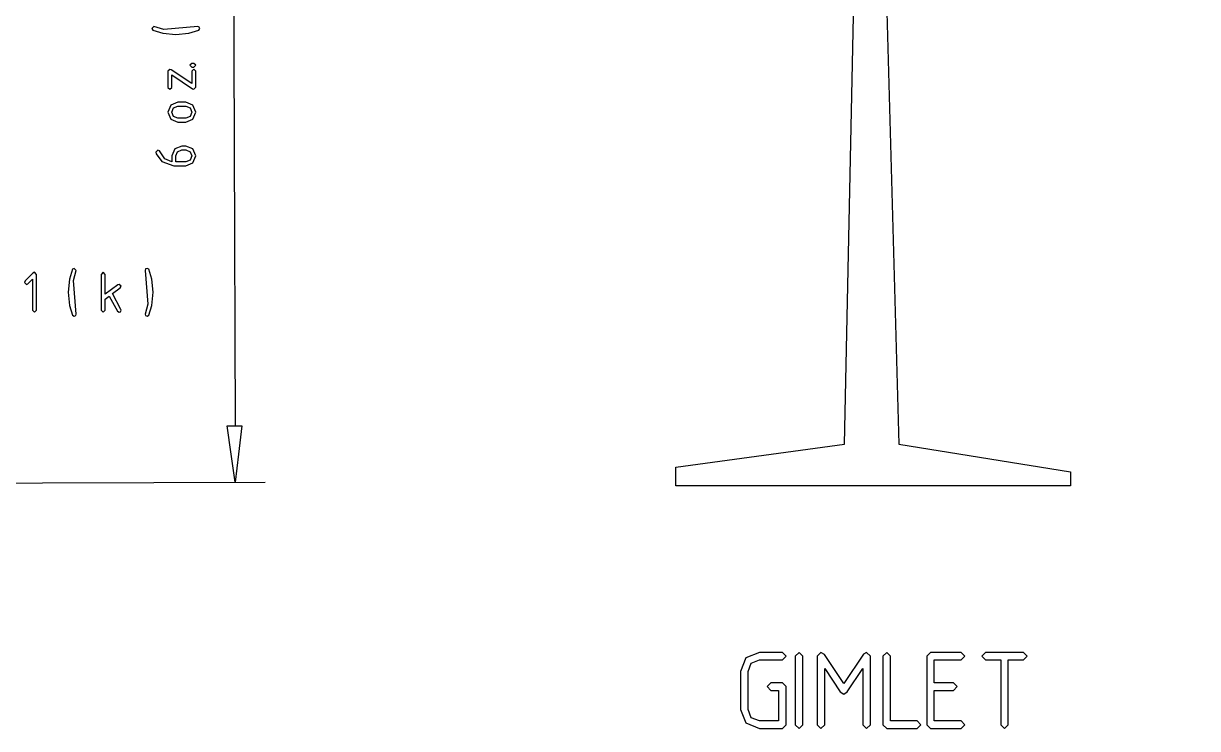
# Model space of a CAD drawing. Header units: metres. Extents: x 0 to 16.5, y 0 to 11.5.
# Drawn here: x 3.087 to 4.575, y 4.444 to 5.338 of the extents above; entities that cross this region are included whole.
import ezdxf

# ---------------------------------------------------------------- set-up
doc = ezdxf.new("R2010")
doc.units = ezdxf.units.M

msp = doc.modelspace()

# ---------------------------------------------------------------- linework, layer by layer
for points in [[(3.3517, 5.896), (3.3552, 4.8283)], [(2.9695, 4.7554), (3.3932, 4.7567)]]:
    msp.add_lwpolyline(points)
for points in [[(4.5487, 5.874), (4.5749, 5.874), (4.1808, 5.368), (4.1965, 4.8051), (4.4141, 4.7699), (4.4141, 4.7521), (3.914, 4.7521), (3.914, 4.7757), (4.1277, 4.8051), (4.1395, 5.368), (3.7414, 5.874), (3.774, 5.874), (4.5487, 5.874)], [(3.265, 5.3308), (3.2524, 5.3344), (3.2499, 5.3318), (3.2511, 5.3297), (3.2637, 5.326), (3.2802, 5.3244), (3.2968, 5.3261), (3.3093, 5.3299), (3.3105, 5.332), (3.3097, 5.3338), (3.308, 5.3346), (3.265, 5.3308)], [(3.303, 5.2828), (3.3056, 5.2853), (3.303, 5.2878), (3.3004, 5.2878), (3.2979, 5.2853), (3.3005, 5.2828), (3.303, 5.2828)], [(3.3015, 5.2555), (3.3031, 5.255), (3.3056, 5.2575), (3.3054, 5.2778), (3.303, 5.2803), (3.3004, 5.2778), (3.3005, 5.2623), (3.2741, 5.2797), (3.2727, 5.2802), (3.2701, 5.2777), (3.2701, 5.2574), (3.2727, 5.2549), (3.2752, 5.2574), (3.2751, 5.2731), (3.3015, 5.2555)], [(3.3019, 5.217), (3.3055, 5.226), (3.3018, 5.2349), (3.2928, 5.2386), (3.2827, 5.2385), (3.2738, 5.2348), (3.2701, 5.2259), (3.2738, 5.2169), (3.2828, 5.2133), (3.2929, 5.2133), (3.3019, 5.217)], [(3.2983, 5.2314), (3.3005, 5.226), (3.2983, 5.2205), (3.2929, 5.2183), (3.2828, 5.2183), (3.2774, 5.2205), (3.2751, 5.2259), (3.2773, 5.2313), (3.2827, 5.2335), (3.2929, 5.2336), (3.2983, 5.2314)], [(3.2554, 5.173), (3.2626, 5.1634), (3.2777, 5.1577), (3.293, 5.1578), (3.3019, 5.1615), (3.3055, 5.1704), (3.3018, 5.1794), (3.2928, 5.183), (3.2877, 5.183), (3.2788, 5.1794), (3.2751, 5.1704), (3.2752, 5.163), (3.2664, 5.1668), (3.2596, 5.1767), (3.2574, 5.1779), (3.2549, 5.1753), (3.2554, 5.173)], [(3.2802, 5.1704), (3.2823, 5.1758), (3.2878, 5.178), (3.2929, 5.178), (3.2983, 5.1758), (3.3005, 5.1704), (3.2983, 5.165), (3.2929, 5.1628), (3.2802, 5.1628), (3.2802, 5.1704)], [(3.0985, 4.9747), (3.101, 4.9722), (3.1035, 4.9747), (3.1035, 5.0203), (3.101, 5.0229), (3.099, 5.0218), (3.0891, 5.0119), (3.0884, 5.0101), (3.0909, 5.0076), (3.0927, 5.0084), (3.0985, 5.0142), (3.0985, 4.9747)], [(3.1504, 5.0127), (3.154, 5.0253), (3.1514, 5.0278), (3.1493, 5.0267), (3.1456, 5.0141), (3.1439, 4.9976), (3.1456, 4.981), (3.1493, 4.9684), (3.1514, 4.9672), (3.1533, 4.968), (3.154, 4.9697), (3.1504, 5.0127)], [(3.1959, 4.9927), (3.2061, 4.9736), (3.2083, 4.9722), (3.2101, 4.9729), (3.2108, 4.9747), (3.2105, 4.9759), (3.1999, 4.9958), (3.2098, 5.0031), (3.2108, 5.0051), (3.2083, 5.0076), (3.2068, 5.0072), (3.1906, 4.9951), (3.1906, 5.0203), (3.1881, 5.0229), (3.1856, 5.0203), (3.1856, 4.9747), (3.1881, 4.9722), (3.1906, 4.9747), (3.1906, 4.9888), (3.1959, 4.9927)], [(3.2447, 4.9824), (3.2412, 4.9697), (3.2419, 4.968), (3.2437, 4.9672), (3.2458, 4.9684), (3.2496, 4.981), (3.2513, 4.9976), (3.2496, 5.0141), (3.2458, 5.0267), (3.2437, 5.0278), (3.2419, 5.0271), (3.2412, 5.0253), (3.2447, 4.9824)], [(3.3548, 4.8283), (3.364, 4.8284), (3.3598, 4.7925), (3.3554, 4.7567), (3.3504, 4.7924), (3.3454, 4.8282), (3.3548, 4.8283)], [(3.3548, 4.8283), (3.364, 4.8284), (3.3598, 4.7925), (3.3554, 4.7567), (3.3504, 4.7924), (3.3454, 4.8282), (3.3548, 4.8283)], [(4.0094, 4.4582), (4.0053, 4.4685), (4.0053, 4.5168), (4.0094, 4.5272), (4.0198, 4.5314), (4.0488, 4.5314), (4.0535, 4.5361), (4.0488, 4.5409), (4.0198, 4.5409), (4.0027, 4.5339), (3.9957, 4.5168), (3.9957, 4.4685), (4.0027, 4.4515), (4.0198, 4.4444), (4.0488, 4.4444), (4.0535, 4.4492), (4.0535, 4.4976), (4.0488, 4.5023), (4.0343, 4.5023), (4.0295, 4.4976), (4.0343, 4.4927), (4.044, 4.4927), (4.044, 4.454), (4.0198, 4.454), (4.0094, 4.4582)], [(4.0747, 4.4492), (4.0747, 4.5361), (4.0699, 4.5409), (4.0651, 4.5361), (4.0651, 4.4492), (4.0699, 4.4444), (4.0747, 4.4492)], [(4.1515, 4.5387), (4.1267, 4.5014), (4.1021, 4.5385), (4.0977, 4.5409), (4.0929, 4.5361), (4.0929, 4.4492), (4.0977, 4.4444), (4.1025, 4.4492), (4.1025, 4.5205), (4.1222, 4.4908), (4.1267, 4.4878), (4.131, 4.4908), (4.1508, 4.5205), (4.1508, 4.4492), (4.1556, 4.4444), (4.1604, 4.4492), (4.1604, 4.5361), (4.1556, 4.5409), (4.1515, 4.5387)], [(4.1762, 4.4492), (4.181, 4.4444), (4.2196, 4.4444), (4.2244, 4.4492), (4.2196, 4.454), (4.1858, 4.454), (4.1858, 4.5361), (4.181, 4.5409), (4.1762, 4.5361), (4.1762, 4.4492)], [(4.2366, 4.4444), (4.2752, 4.4444), (4.2799, 4.4492), (4.2752, 4.454), (4.2414, 4.454), (4.2414, 4.4927), (4.2656, 4.4927), (4.2704, 4.4976), (4.2656, 4.5023), (4.2414, 4.5023), (4.2414, 4.5314), (4.2752, 4.5314), (4.2799, 4.5361), (4.2752, 4.5409), (4.2366, 4.5409), (4.2318, 4.5361), (4.2318, 4.4492), (4.2366, 4.4444)], [(4.3061, 4.5314), (4.3255, 4.5314), (4.3255, 4.4492), (4.3302, 4.4444), (4.3351, 4.4492), (4.3351, 4.5314), (4.3543, 4.5314), (4.3591, 4.5361), (4.3543, 4.5409), (4.3061, 4.5409), (4.3014, 4.5361), (4.3061, 4.5314)]]:
    msp.add_lwpolyline(points, close=True)

doc.saveas('drawing.dxf')
